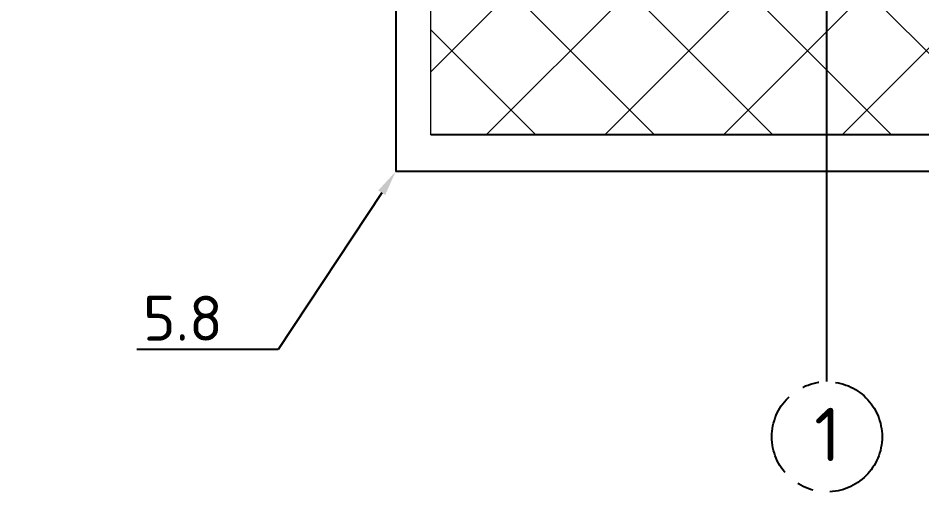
# Model space of a CAD drawing. Header units: millimetres. Extents: x -3689 to 3021565, y -698052 to -604547.
# Drawn here: x 2758509.5 to 2758851.7, y -666614 to -666434.7 of the extents above; entities that cross this region are included whole.
import ezdxf
from ezdxf import colors
from ezdxf.entities.mleader import LeaderData, LeaderLine
from ezdxf.math import Vec2, Vec3

# ---------------------------------------------------------------- set-up
doc = ezdxf.new("R2010")
doc.units = ezdxf.units.MM
doc.linetypes.add('CENTER', pattern=[50.800000000000004, 31.75, -6.35, 6.35, -6.35])
doc.layers.get('0').update_dxf_attribs({"lineweight": 0})
for name, color, linetype in [('A-FLOR-IDEN', 14, 'Continuous'), ('A-WALL-PATT', 181, 'Continuous'), ('S-GRID', 133, 'CENTER'), ('S-METL', 14, 'Continuous')]:
    doc.layers.add(name, color=color, linetype=linetype)
doc.styles.add('ЕСКД', font='isocpeur.ttf')

# ---------------------------------------------------------------- blocks, each defined once
blk = doc.blocks.new('*U563')
at = {"lineweight": 0}
h = blk.add_hatch(dxfattribs=at)
h.set_pattern_fill('ANSI37', color=181, scale=10, style=0)
h.set_pattern_definition([(45, (90, -532.448770688905), (-22.45064030267288, 22.45064030267288), []), (135, (90, -532.448770688905), (-22.45064030267288, -22.45064030267288), [])])
h.paths.add_polyline_path([(0, 467.5512293110949), (0, 0), (150, 0), (150, 467.5512293110949)])
at = {"color": 5}
blk.add_line((0, 467.5512293110949), (0, 0), dxfattribs=at)
at = {"color": 5, "lineweight": 0}
blk.add_line((0, 0), (150, 0), dxfattribs=at)
blk = doc.blocks.new('*U574')
for p in [(0, 250), (-250, 0)]:
    blk.add_line(p, (0, 0))
for points in [[(-11.60660171776544, 280.6066017178237), (-11.60660171776544, 290.6066017178237), (-10.60660171776544, 290.6066017178237), (-10.60660171776544, 260.6066017178237), (0, 250)], [(-280.6066017178237, 11.60660171779455), (-290.6066017178237, 11.60660171779455), (-290.6066017178237, 10.60660171779455), (-260.6066017178237, 10.60660171779455), (-250, 0)]]:
    blk.add_lwpolyline(points)

msp = doc.modelspace()

# ---------------------------------------------------------------- linework, layer by layer
at = {"layer": 'S-GRID', "color": 250, "ltscale": 5}
msp.add_line((2758815.733578452, -666572.3005852653), (2758815.733578452, -666033.1370475038), dxfattribs=at)
at = {"layer": 'S-GRID', "color": 250}
msp.add_circle((2758815.733578452, -666593.1644550737), 20.86386980832669, dxfattribs=at)

# ---------------------------------------------------------------- block references
at = {"layer": 'A-WALL-PATT', "color": 250, "lineweight": 0, "xscale": -1, "rotation": 270.0000000000001}
msp.add_blockref('*U563', (2758665.733578452, -666478.8532748052), dxfattribs=at)
at = {"layer": 'S-METL', "color": 250, "xscale": -1}
msp.add_blockref('*U574', (2758652.438846109, -666492.7815807024), dxfattribs=at)

# ---------------------------------------------------------------- texts
at = {"layer": 'S-GRID', "color": 250, "insert": (2758815.957156468, -666592.2817278565), "char_height": 20.18932363636363, "width": 571.4791278457018, "attachment_point": 5, "style": 'ЕСКД'}
msp.add_mtext('1', dxfattribs=at)

# ---------------------------------------------------------------- leaders
at = {"layer": 'A-FLOR-IDEN', "color": 250}
ml = msp.add_multileader_mtext('Standard', dxfattribs=at)
ml.set_content('5.8', color=250, style='ЕСКД')
ml.set_leader_properties()
ml.build(insert=Vec2(0, 0))
ml.multileader.update_dxf_attribs({"text_left_attachment_type": 6, "text_right_attachment_type": 6, "dogleg_length": 20.96987534605703, "arrow_head_size": 9.600000000000001})
ctx = ml.context
ctx.base_point, ctx.char_height, ctx.arrow_head_size, ctx.landing_gap_size, ctx.plane_origin = Vec3(2758561.489541451, -666560.1797643091), 17, 9.600000000000001, 0, Vec3(2758633.370757135, -666683.9659126928)
ctx.left_attachment, ctx.right_attachment, ctx.text_align_type = 6, 6, 2
notes = []
notes.append((ctx, [(1, (1, 1, 0), (2758607.959416797, -666560.1797643091), (-1, 0), 20.96987534605703, [(0, [(2758652.438846109, -666492.7815807024)], 0, [])])]))
ctx.mtext.insert, ctx.mtext.width, ctx.mtext.alignment, ctx.mtext.flow_direction = Vec3(2758586.989541451, -666539.7797643091), 77.51149692218215, 3, 5
for ctx, leaders in notes:
    for number, flags, end, landing, length, lines in leaders:
        leader = LeaderData()
        leader.index, (leader.has_last_leader_line, leader.has_dogleg_vector, leader.attachment_direction) = number, flags
        leader.last_leader_point, leader.dogleg_vector, leader.dogleg_length = Vec3(end), Vec3(landing), length
        for number, points, colour, breaks in lines:
            line = LeaderLine()
            line.index, line.vertices, line.color, line.breaks = number, Vec3.list(points), colors.encode_raw_color(colour), breaks
            leader.lines.append(line)
        ctx.leaders.append(leader)

doc.saveas('drawing.dxf')
